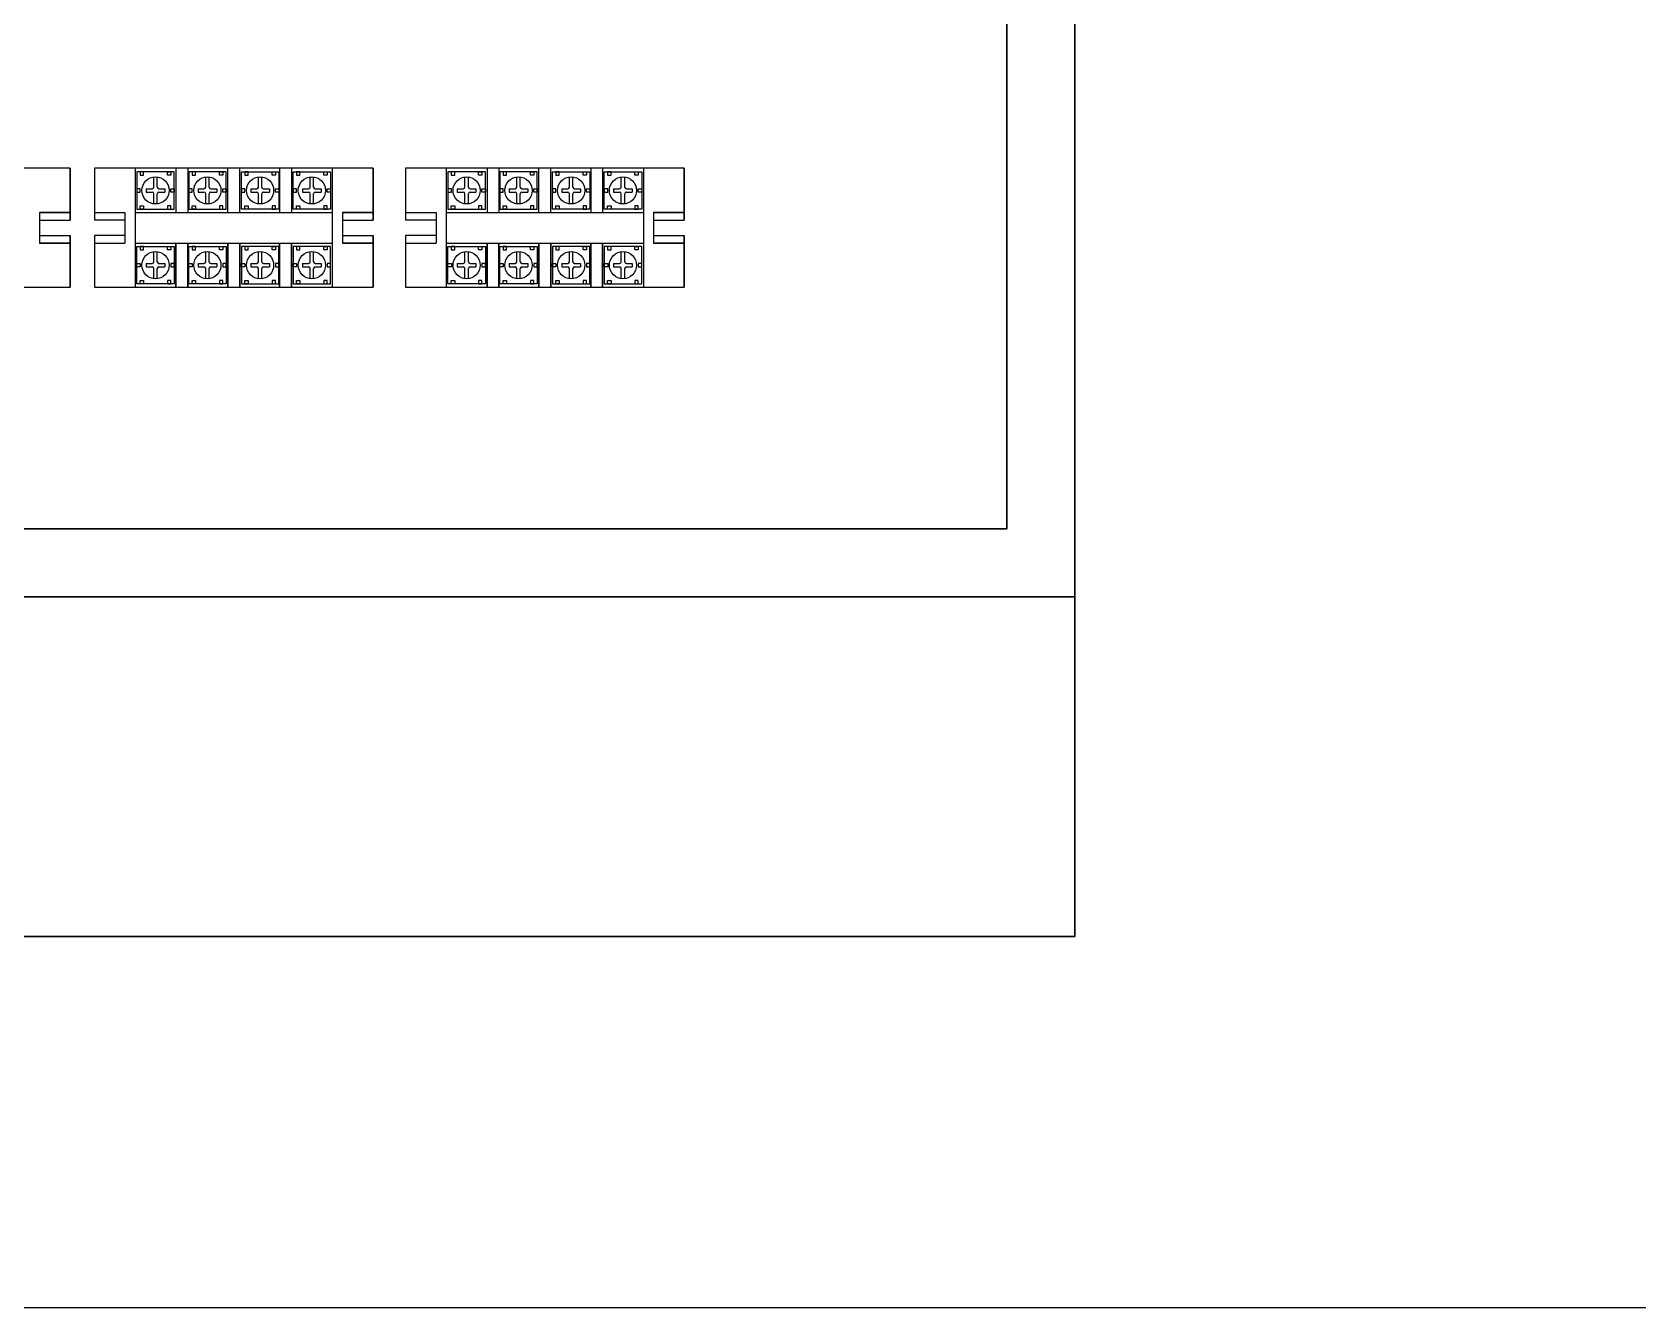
# Model space of a CAD drawing. Header units: inches. Extents: x 187 to 137830, y 99 to 66837.
# Drawn here: x 3773.3 to 4245.8, y 26614.6 to 26990 of the extents above; entities that cross this region are included whole.
import ezdxf

# ---------------------------------------------------------------- set-up
doc = ezdxf.new("R2010")
doc.units = ezdxf.units.IN
doc.header["$MEASUREMENT"] = 0
doc.layers.add('NETCHINH', color=7, linetype='Continuous', lineweight=30)
doc.layers.add('ONG', color=170, linetype='Continuous')

msp = doc.modelspace()

# ---------------------------------------------------------------- linework, layer by layer
at = {"ltscale": 0.5}
for p, q in [((3784.51, 26949.91), (3702.51, 26949.91)), ((3784.51, 26949.91), (3784.51, 26934.66)), ((3784.51, 26934.66), (3784.51, 26949.91)), ((3873.65, 26949.91), (3791.65, 26949.91)), ((3791.65, 26949.91), (3791.65, 26934.66)), ((3803.65, 26949.91), (3803.65, 26914.91)), ((3815.65, 26949.91), (3815.65, 26936.91)), ((3819.15, 26949.91), (3819.15, 26936.91)), ((3830.9, 26936.91), (3830.9, 26949.91)), ((3834.4, 26936.91), (3834.4, 26949.91)), ((3834.4, 26936.91), (3834.4, 26949.91)), ((3846.15, 26949.91), (3846.15, 26936.91)), ((3849.65, 26949.91), (3849.65, 26936.91)), ((3861.65, 26949.91), (3861.65, 26914.91)), ((3873.65, 26949.91), (3873.65, 26934.66)), ((3873.65, 26934.66), (3873.65, 26949.91)), ((3965.18, 26949.91), (3883.18, 26949.91)), ((3883.18, 26949.91), (3883.18, 26934.66)), ((3895.18, 26949.91), (3895.18, 26914.91)), ((3907.18, 26949.91), (3907.18, 26936.91)), ((3910.68, 26949.91), (3910.68, 26936.91)), ((3922.43, 26936.91), (3922.43, 26949.91)), ((3925.93, 26936.91), (3925.93, 26949.91)), ((3925.93, 26936.91), (3925.93, 26949.91)), ((3937.68, 26949.91), (3937.68, 26936.91)), ((3941.18, 26949.91), (3941.18, 26936.91)), ((3953.18, 26949.91), (3953.18, 26914.91)), ((3965.18, 26949.91), (3965.18, 26934.66)), ((3965.18, 26934.66), (3965.18, 26949.91)), ((3806.9, 26943.91), (3806.9, 26942.91)), ((3812.41, 26943.91), (3812.41, 26942.91)), ((3822.15, 26943.91), (3822.15, 26942.91)), ((3827.66, 26943.91), (3827.66, 26942.91)), ((3837.65, 26943.91), (3837.65, 26942.91)), ((3843.16, 26943.91), (3843.16, 26942.91)), ((3852.9, 26943.91), (3852.9, 26942.91)), ((3858.41, 26943.91), (3858.41, 26942.91)), ((3898.42, 26943.91), (3898.42, 26942.91)), ((3903.93, 26943.91), (3903.93, 26942.91)), ((3913.67, 26943.91), (3913.67, 26942.91)), ((3919.18, 26943.91), (3919.18, 26942.91)), ((3929.17, 26943.91), (3929.17, 26942.91)), ((3934.68, 26943.91), (3934.68, 26942.91)), ((3944.42, 26943.91), (3944.42, 26942.91)), ((3949.93, 26943.91), (3949.93, 26942.91)), ((3775.51, 26936.91), (3784.51, 26936.91)), ((3784.51, 26936.91), (3775.51, 26936.91)), ((3775.51, 26936.91), (3775.51, 26927.91)), ((3791.65, 26936.91), (3800.65, 26936.91)), ((3800.65, 26936.91), (3800.65, 26927.91)), ((3803.65, 26936.91), (3861.65, 26936.91)), ((3864.65, 26936.91), (3873.65, 26936.91)), ((3873.65, 26936.91), (3864.65, 26936.91)), ((3864.65, 26936.91), (3864.65, 26927.91)), ((3883.18, 26936.91), (3892.18, 26936.91)), ((3892.18, 26936.91), (3892.18, 26927.91)), ((3895.18, 26936.91), (3953.18, 26936.91)), ((3956.18, 26936.91), (3965.18, 26936.91)), ((3965.18, 26936.91), (3956.18, 26936.91)), ((3956.18, 26936.91), (3956.18, 26927.91)), ((3775.51, 26934.66), (3784.51, 26934.66)), ((3775.51, 26930.16), (3784.51, 26930.16)), ((3784.51, 26930.16), (3784.51, 26914.91)), ((3784.51, 26914.91), (3784.51, 26930.16)), ((3800.65, 26934.66), (3791.65, 26934.66)), ((3791.65, 26930.16), (3791.65, 26914.91)), ((3800.65, 26930.16), (3791.65, 26930.16)), ((3864.65, 26934.66), (3873.65, 26934.66)), ((3864.65, 26930.16), (3873.65, 26930.16)), ((3873.65, 26930.16), (3873.65, 26914.91)), ((3873.65, 26914.91), (3873.65, 26930.16)), ((3892.18, 26934.66), (3883.18, 26934.66)), ((3883.18, 26930.16), (3883.18, 26914.91)), ((3892.18, 26930.16), (3883.18, 26930.16)), ((3956.18, 26934.66), (3965.18, 26934.66)), ((3956.18, 26930.16), (3965.18, 26930.16)), ((3965.18, 26930.16), (3965.18, 26914.91)), ((3965.18, 26914.91), (3965.18, 26930.16)), ((3775.51, 26927.91), (3784.51, 26927.91)), ((3784.51, 26927.91), (3775.51, 26927.91)), ((3791.65, 26927.91), (3800.65, 26927.91)), ((3803.65, 26927.91), (3861.65, 26927.91)), ((3815.65, 26927.91), (3815.65, 26914.91)), ((3815.65, 26914.91), (3815.65, 26927.91)), ((3819.15, 26927.91), (3819.15, 26914.91)), ((3819.15, 26914.91), (3819.15, 26927.91)), ((3830.9, 26914.91), (3830.9, 26927.91)), ((3830.9, 26927.91), (3830.9, 26914.91)), ((3834.4, 26914.91), (3834.4, 26927.91)), ((3834.4, 26927.91), (3834.4, 26914.91)), ((3834.4, 26914.91), (3834.4, 26927.91)), ((3846.15, 26914.91), (3846.15, 26927.91)), ((3846.15, 26927.91), (3846.15, 26914.91)), ((3849.65, 26914.91), (3849.65, 26927.91)), ((3849.65, 26927.91), (3849.65, 26914.91)), ((3864.65, 26927.91), (3873.65, 26927.91)), ((3873.65, 26927.91), (3864.65, 26927.91)), ((3883.18, 26927.91), (3892.18, 26927.91)), ((3895.18, 26927.91), (3953.18, 26927.91)), ((3907.18, 26927.91), (3907.18, 26914.91)), ((3907.18, 26914.91), (3907.18, 26927.91)), ((3910.68, 26927.91), (3910.68, 26914.91)), ((3910.68, 26914.91), (3910.68, 26927.91)), ((3922.43, 26914.91), (3922.43, 26927.91)), ((3922.43, 26927.91), (3922.43, 26914.91)), ((3925.93, 26914.91), (3925.93, 26927.91)), ((3925.93, 26927.91), (3925.93, 26914.91)), ((3925.93, 26914.91), (3925.93, 26927.91)), ((3937.68, 26914.91), (3937.68, 26927.91)), ((3937.68, 26927.91), (3937.68, 26914.91)), ((3941.18, 26914.91), (3941.18, 26927.91)), ((3941.18, 26927.91), (3941.18, 26914.91)), ((3956.18, 26927.91), (3965.18, 26927.91)), ((3965.18, 26927.91), (3956.18, 26927.91)), ((3806.9, 26921.91), (3806.9, 26920.91)), ((3812.41, 26921.91), (3812.41, 26920.91)), ((3822.15, 26921.91), (3822.15, 26920.91)), ((3827.66, 26921.91), (3827.66, 26920.91)), ((3837.65, 26921.91), (3837.65, 26920.91)), ((3843.16, 26921.91), (3843.16, 26920.91)), ((3852.9, 26921.91), (3852.9, 26920.91)), ((3858.41, 26921.91), (3858.41, 26920.91)), ((3898.42, 26921.91), (3898.42, 26920.91)), ((3903.93, 26921.91), (3903.93, 26920.91)), ((3913.67, 26921.91), (3913.67, 26920.91)), ((3919.18, 26921.91), (3919.18, 26920.91)), ((3929.17, 26921.91), (3929.17, 26920.91)), ((3934.68, 26921.91), (3934.68, 26920.91)), ((3944.42, 26921.91), (3944.42, 26920.91)), ((3949.93, 26921.91), (3949.93, 26920.91)), ((3702.51, 26914.91), (3784.51, 26914.91)), ((3791.65, 26914.91), (3873.65, 26914.91)), ((3883.18, 26914.91), (3965.18, 26914.91))]:
    msp.add_line(p, q, dxfattribs=at)
for p, q in [((3809.15, 26944.41), (3809.15, 26947.41)), ((3810.15, 26944.41), (3810.15, 26947.41)), ((3824.4, 26944.41), (3824.4, 26947.41)), ((3825.4, 26944.41), (3825.4, 26947.41)), ((3839.9, 26944.41), (3839.9, 26947.41)), ((3840.9, 26944.41), (3840.9, 26947.41)), ((3855.15, 26944.41), (3855.15, 26947.41)), ((3856.15, 26944.41), (3856.15, 26947.41)), ((3900.68, 26944.41), (3900.68, 26947.41)), ((3901.68, 26944.41), (3901.68, 26947.41)), ((3915.93, 26944.41), (3915.93, 26947.41)), ((3916.93, 26944.41), (3916.93, 26947.41)), ((3931.43, 26944.41), (3931.43, 26947.41)), ((3932.43, 26944.41), (3932.43, 26947.41)), ((3946.68, 26944.41), (3946.68, 26947.41)), ((3947.68, 26944.41), (3947.68, 26947.41)), ((3806.9, 26943.91), (3808.65, 26943.91)), ((3806.9, 26942.91), (3808.65, 26942.91)), ((3809.15, 26939.41), (3809.15, 26942.41)), ((3810.15, 26939.44), (3810.15, 26942.41)), ((3810.65, 26943.91), (3812.41, 26943.91)), ((3810.65, 26942.91), (3812.41, 26942.91)), ((3822.15, 26943.91), (3823.9, 26943.91)), ((3822.15, 26942.91), (3823.9, 26942.91)), ((3824.4, 26939.41), (3824.4, 26942.41)), ((3825.4, 26939.44), (3825.4, 26942.41)), ((3825.9, 26943.91), (3827.66, 26943.91)), ((3825.9, 26942.91), (3827.66, 26942.91)), ((3837.65, 26943.91), (3839.4, 26943.91)), ((3837.65, 26942.91), (3839.4, 26942.91)), ((3839.9, 26939.41), (3839.9, 26942.41)), ((3840.9, 26939.44), (3840.9, 26942.41)), ((3841.4, 26943.91), (3843.16, 26943.91)), ((3841.4, 26942.91), (3843.16, 26942.91)), ((3852.9, 26943.91), (3854.65, 26943.91)), ((3852.9, 26942.91), (3854.65, 26942.91)), ((3855.15, 26939.41), (3855.15, 26942.41)), ((3856.15, 26939.44), (3856.15, 26942.41)), ((3856.65, 26943.91), (3858.41, 26943.91)), ((3856.65, 26942.91), (3858.41, 26942.91)), ((3898.42, 26943.91), (3900.18, 26943.91)), ((3898.42, 26942.91), (3900.18, 26942.91)), ((3900.68, 26939.41), (3900.68, 26942.41)), ((3901.68, 26939.44), (3901.68, 26942.41)), ((3902.18, 26943.91), (3903.93, 26943.91)), ((3902.18, 26942.91), (3903.93, 26942.91)), ((3913.67, 26943.91), (3915.43, 26943.91)), ((3913.67, 26942.91), (3915.43, 26942.91)), ((3915.93, 26939.41), (3915.93, 26942.41)), ((3916.93, 26939.44), (3916.93, 26942.41)), ((3917.43, 26943.91), (3919.18, 26943.91)), ((3917.43, 26942.91), (3919.18, 26942.91)), ((3929.17, 26943.91), (3930.93, 26943.91)), ((3929.17, 26942.91), (3930.93, 26942.91)), ((3931.43, 26939.41), (3931.43, 26942.41)), ((3932.43, 26939.44), (3932.43, 26942.41)), ((3932.93, 26943.91), (3934.68, 26943.91)), ((3932.93, 26942.91), (3934.68, 26942.91)), ((3944.42, 26943.91), (3946.18, 26943.91)), ((3944.42, 26942.91), (3946.18, 26942.91)), ((3946.68, 26939.41), (3946.68, 26942.41)), ((3947.68, 26939.44), (3947.68, 26942.41)), ((3948.18, 26943.91), (3949.93, 26943.91)), ((3948.18, 26942.91), (3949.93, 26942.91)), ((3806.9, 26921.91), (3808.65, 26921.91)), ((3806.9, 26920.91), (3808.65, 26920.91)), ((3809.15, 26922.41), (3809.15, 26925.41)), ((3810.15, 26922.41), (3810.15, 26925.41)), ((3810.65, 26921.91), (3812.41, 26921.91)), ((3810.65, 26920.91), (3812.41, 26920.91)), ((3822.15, 26921.91), (3823.9, 26921.91)), ((3822.15, 26920.91), (3823.9, 26920.91)), ((3824.4, 26922.41), (3824.4, 26925.38)), ((3825.4, 26922.41), (3825.4, 26925.38)), ((3825.9, 26921.91), (3827.66, 26921.91)), ((3825.9, 26920.91), (3827.66, 26920.91)), ((3837.65, 26921.91), (3839.4, 26921.91)), ((3837.65, 26920.91), (3839.4, 26920.91)), ((3839.9, 26922.41), (3839.9, 26925.41)), ((3840.9, 26922.41), (3840.9, 26925.41)), ((3841.4, 26921.91), (3843.16, 26921.91)), ((3841.4, 26920.91), (3843.16, 26920.91)), ((3852.9, 26921.91), (3854.65, 26921.91)), ((3852.9, 26920.91), (3854.65, 26920.91)), ((3855.15, 26922.41), (3855.15, 26925.41)), ((3856.15, 26922.41), (3856.15, 26925.41)), ((3856.65, 26921.91), (3858.41, 26921.91)), ((3856.65, 26920.91), (3858.41, 26920.91)), ((3898.42, 26921.91), (3900.18, 26921.91)), ((3898.42, 26920.91), (3900.18, 26920.91)), ((3900.68, 26922.41), (3900.68, 26925.41)), ((3901.68, 26922.41), (3901.68, 26925.41)), ((3902.18, 26921.91), (3903.93, 26921.91)), ((3902.18, 26920.91), (3903.93, 26920.91)), ((3913.67, 26921.91), (3915.43, 26921.91)), ((3913.67, 26920.91), (3915.43, 26920.91)), ((3915.93, 26922.41), (3915.93, 26925.38)), ((3916.93, 26922.41), (3916.93, 26925.38)), ((3917.43, 26921.91), (3919.18, 26921.91)), ((3917.43, 26920.91), (3919.18, 26920.91)), ((3929.17, 26921.91), (3930.93, 26921.91)), ((3929.17, 26920.91), (3930.93, 26920.91)), ((3931.43, 26922.41), (3931.43, 26925.41)), ((3932.43, 26922.41), (3932.43, 26925.41)), ((3932.93, 26921.91), (3934.68, 26921.91)), ((3932.93, 26920.91), (3934.68, 26920.91)), ((3944.42, 26921.91), (3946.18, 26921.91)), ((3944.42, 26920.91), (3946.18, 26920.91)), ((3946.68, 26922.41), (3946.68, 26925.41)), ((3947.68, 26922.41), (3947.68, 26925.41)), ((3948.18, 26921.91), (3949.93, 26921.91)), ((3948.18, 26920.91), (3949.93, 26920.91)), ((3809.15, 26917.41), (3809.15, 26920.41)), ((3810.15, 26917.44), (3810.15, 26920.41)), ((3824.4, 26917.41), (3824.4, 26920.41)), ((3825.4, 26917.44), (3825.4, 26920.41)), ((3839.9, 26917.41), (3839.9, 26920.41)), ((3840.9, 26917.44), (3840.9, 26920.41)), ((3855.15, 26917.41), (3855.15, 26920.41)), ((3856.15, 26917.44), (3856.15, 26920.41)), ((3900.68, 26917.41), (3900.68, 26920.41)), ((3901.68, 26917.44), (3901.68, 26920.41)), ((3915.93, 26917.41), (3915.93, 26920.41)), ((3916.93, 26917.44), (3916.93, 26920.41)), ((3931.43, 26917.41), (3931.43, 26920.41)), ((3932.43, 26917.44), (3932.43, 26920.41)), ((3946.68, 26917.41), (3946.68, 26920.41)), ((3947.68, 26917.44), (3947.68, 26920.41))]:
    msp.add_line(p, q)
for points in [[(3804.15, 26948.91), (3804.15, 26937.91), (3815.15, 26937.91), (3815.15, 26948.91)], [(3805.14, 26947.91), (3806.14, 26947.91), (3806.14, 26948.91), (3805.14, 26948.91)], [(3814.17, 26947.91), (3813.17, 26947.91), (3813.17, 26948.91), (3814.17, 26948.91)], [(3819.4, 26948.91), (3819.4, 26937.91), (3830.4, 26937.91), (3830.4, 26948.91)], [(3820.39, 26947.91), (3821.39, 26947.91), (3821.39, 26948.91), (3820.39, 26948.91)], [(3829.42, 26947.91), (3828.42, 26947.91), (3828.42, 26948.91), (3829.42, 26948.91)], [(3845.9, 26948.91), (3845.9, 26937.91), (3834.9, 26937.91), (3834.9, 26948.91)], [(3835.89, 26947.91), (3836.89, 26947.91), (3836.89, 26948.91), (3835.89, 26948.91)], [(3844.92, 26947.91), (3843.92, 26947.91), (3843.92, 26948.91), (3844.92, 26948.91)], [(3861.15, 26948.91), (3861.15, 26937.91), (3850.15, 26937.91), (3850.15, 26948.91)], [(3851.14, 26947.91), (3852.14, 26947.91), (3852.14, 26948.91), (3851.14, 26948.91)], [(3860.17, 26947.91), (3859.17, 26947.91), (3859.17, 26948.91), (3860.17, 26948.91)], [(3895.68, 26948.91), (3895.68, 26937.91), (3906.68, 26937.91), (3906.68, 26948.91)], [(3896.66, 26947.91), (3897.66, 26947.91), (3897.66, 26948.91), (3896.66, 26948.91)], [(3905.69, 26947.91), (3904.69, 26947.91), (3904.69, 26948.91), (3905.69, 26948.91)], [(3910.93, 26948.91), (3910.93, 26937.91), (3921.93, 26937.91), (3921.93, 26948.91)], [(3911.91, 26947.91), (3912.91, 26947.91), (3912.91, 26948.91), (3911.91, 26948.91)], [(3920.94, 26947.91), (3919.94, 26947.91), (3919.94, 26948.91), (3920.94, 26948.91)], [(3937.43, 26948.91), (3937.43, 26937.91), (3926.43, 26937.91), (3926.43, 26948.91)], [(3927.41, 26947.91), (3928.41, 26947.91), (3928.41, 26948.91), (3927.41, 26948.91)], [(3936.44, 26947.91), (3935.44, 26947.91), (3935.44, 26948.91), (3936.44, 26948.91)], [(3952.68, 26948.91), (3952.68, 26937.91), (3941.68, 26937.91), (3941.68, 26948.91)], [(3942.66, 26947.91), (3943.66, 26947.91), (3943.66, 26948.91), (3942.66, 26948.91)], [(3951.69, 26947.91), (3950.69, 26947.91), (3950.69, 26948.91), (3951.69, 26948.91)], [(3804.15, 26942.91), (3805.15, 26942.91), (3805.15, 26943.91), (3804.15, 26943.91)], [(3815.15, 26942.91), (3814.15, 26942.91), (3814.15, 26943.91), (3815.15, 26943.91)], [(3819.4, 26942.91), (3820.4, 26942.91), (3820.4, 26943.91), (3819.4, 26943.91)], [(3830.4, 26942.91), (3829.4, 26942.91), (3829.4, 26943.91), (3830.4, 26943.91)], [(3834.9, 26942.91), (3835.9, 26942.91), (3835.9, 26943.91), (3834.9, 26943.91)], [(3845.9, 26942.91), (3844.9, 26942.91), (3844.9, 26943.91), (3845.9, 26943.91)], [(3850.15, 26942.91), (3851.15, 26942.91), (3851.15, 26943.91), (3850.15, 26943.91)], [(3861.15, 26942.91), (3860.15, 26942.91), (3860.15, 26943.91), (3861.15, 26943.91)], [(3895.68, 26942.91), (3896.68, 26942.91), (3896.68, 26943.91), (3895.68, 26943.91)], [(3906.68, 26942.91), (3905.68, 26942.91), (3905.68, 26943.91), (3906.68, 26943.91)], [(3910.93, 26942.91), (3911.93, 26942.91), (3911.93, 26943.91), (3910.93, 26943.91)], [(3921.93, 26942.91), (3920.93, 26942.91), (3920.93, 26943.91), (3921.93, 26943.91)], [(3926.43, 26942.91), (3927.43, 26942.91), (3927.43, 26943.91), (3926.43, 26943.91)], [(3937.43, 26942.91), (3936.43, 26942.91), (3936.43, 26943.91), (3937.43, 26943.91)], [(3941.68, 26942.91), (3942.68, 26942.91), (3942.68, 26943.91), (3941.68, 26943.91)], [(3952.68, 26942.91), (3951.68, 26942.91), (3951.68, 26943.91), (3952.68, 26943.91)], [(3805.14, 26938.91), (3806.14, 26938.91), (3806.14, 26937.91), (3805.14, 26937.91)], [(3814.17, 26938.91), (3813.17, 26938.91), (3813.17, 26937.91), (3814.17, 26937.91)], [(3820.39, 26938.91), (3821.39, 26938.91), (3821.39, 26937.91), (3820.39, 26937.91)], [(3829.42, 26938.91), (3828.42, 26938.91), (3828.42, 26937.91), (3829.42, 26937.91)], [(3835.89, 26938.91), (3836.89, 26938.91), (3836.89, 26937.91), (3835.89, 26937.91)], [(3844.92, 26938.91), (3843.92, 26938.91), (3843.92, 26937.91), (3844.92, 26937.91)], [(3851.14, 26938.91), (3852.14, 26938.91), (3852.14, 26937.91), (3851.14, 26937.91)], [(3860.17, 26938.91), (3859.17, 26938.91), (3859.17, 26937.91), (3860.17, 26937.91)], [(3896.66, 26938.91), (3897.66, 26938.91), (3897.66, 26937.91), (3896.66, 26937.91)], [(3905.69, 26938.91), (3904.69, 26938.91), (3904.69, 26937.91), (3905.69, 26937.91)], [(3911.91, 26938.91), (3912.91, 26938.91), (3912.91, 26937.91), (3911.91, 26937.91)], [(3920.94, 26938.91), (3919.94, 26938.91), (3919.94, 26937.91), (3920.94, 26937.91)], [(3927.41, 26938.91), (3928.41, 26938.91), (3928.41, 26937.91), (3927.41, 26937.91)], [(3936.44, 26938.91), (3935.44, 26938.91), (3935.44, 26937.91), (3936.44, 26937.91)], [(3942.66, 26938.91), (3943.66, 26938.91), (3943.66, 26937.91), (3942.66, 26937.91)], [(3951.69, 26938.91), (3950.69, 26938.91), (3950.69, 26937.91), (3951.69, 26937.91)], [(3804.15, 26915.91), (3804.15, 26926.91), (3815.15, 26926.91), (3815.15, 26915.91)], [(3805.14, 26925.91), (3806.14, 26925.91), (3806.14, 26926.91), (3805.14, 26926.91)], [(3814.17, 26925.91), (3813.17, 26925.91), (3813.17, 26926.91), (3814.17, 26926.91)], [(3819.4, 26915.91), (3819.4, 26926.91), (3830.4, 26926.91), (3830.4, 26915.91)], [(3820.39, 26925.91), (3821.39, 26925.91), (3821.39, 26926.91), (3820.39, 26926.91)], [(3829.42, 26925.91), (3828.42, 26925.91), (3828.42, 26926.91), (3829.42, 26926.91)], [(3845.9, 26915.91), (3845.9, 26926.91), (3834.9, 26926.91), (3834.9, 26915.91)], [(3835.89, 26925.91), (3836.89, 26925.91), (3836.89, 26926.91), (3835.89, 26926.91)], [(3844.92, 26925.91), (3843.92, 26925.91), (3843.92, 26926.91), (3844.92, 26926.91)], [(3861.15, 26915.91), (3861.15, 26926.91), (3850.15, 26926.91), (3850.15, 26915.91)], [(3851.14, 26925.91), (3852.14, 26925.91), (3852.14, 26926.91), (3851.14, 26926.91)], [(3860.17, 26925.91), (3859.17, 26925.91), (3859.17, 26926.91), (3860.17, 26926.91)], [(3895.68, 26915.91), (3895.68, 26926.91), (3906.68, 26926.91), (3906.68, 26915.91)], [(3896.66, 26925.91), (3897.66, 26925.91), (3897.66, 26926.91), (3896.66, 26926.91)], [(3905.69, 26925.91), (3904.69, 26925.91), (3904.69, 26926.91), (3905.69, 26926.91)], [(3910.93, 26915.91), (3910.93, 26926.91), (3921.93, 26926.91), (3921.93, 26915.91)], [(3911.91, 26925.91), (3912.91, 26925.91), (3912.91, 26926.91), (3911.91, 26926.91)], [(3920.94, 26925.91), (3919.94, 26925.91), (3919.94, 26926.91), (3920.94, 26926.91)], [(3937.43, 26915.91), (3937.43, 26926.91), (3926.43, 26926.91), (3926.43, 26915.91)], [(3927.41, 26925.91), (3928.41, 26925.91), (3928.41, 26926.91), (3927.41, 26926.91)], [(3936.44, 26925.91), (3935.44, 26925.91), (3935.44, 26926.91), (3936.44, 26926.91)], [(3952.68, 26915.91), (3952.68, 26926.91), (3941.68, 26926.91), (3941.68, 26915.91)], [(3942.66, 26925.91), (3943.66, 26925.91), (3943.66, 26926.91), (3942.66, 26926.91)], [(3951.69, 26925.91), (3950.69, 26925.91), (3950.69, 26926.91), (3951.69, 26926.91)], [(3804.15, 26921.91), (3805.15, 26921.91), (3805.15, 26920.91), (3804.15, 26920.91)], [(3815.15, 26921.91), (3814.15, 26921.91), (3814.15, 26920.91), (3815.15, 26920.91)], [(3819.4, 26921.91), (3820.4, 26921.91), (3820.4, 26920.91), (3819.4, 26920.91)], [(3830.4, 26921.91), (3829.4, 26921.91), (3829.4, 26920.91), (3830.4, 26920.91)], [(3834.9, 26921.91), (3835.9, 26921.91), (3835.9, 26920.91), (3834.9, 26920.91)], [(3845.9, 26921.91), (3844.9, 26921.91), (3844.9, 26920.91), (3845.9, 26920.91)], [(3850.15, 26921.91), (3851.15, 26921.91), (3851.15, 26920.91), (3850.15, 26920.91)], [(3861.15, 26921.91), (3860.15, 26921.91), (3860.15, 26920.91), (3861.15, 26920.91)], [(3895.68, 26921.91), (3896.68, 26921.91), (3896.68, 26920.91), (3895.68, 26920.91)], [(3906.68, 26921.91), (3905.68, 26921.91), (3905.68, 26920.91), (3906.68, 26920.91)], [(3910.93, 26921.91), (3911.93, 26921.91), (3911.93, 26920.91), (3910.93, 26920.91)], [(3921.93, 26921.91), (3920.93, 26921.91), (3920.93, 26920.91), (3921.93, 26920.91)], [(3926.43, 26921.91), (3927.43, 26921.91), (3927.43, 26920.91), (3926.43, 26920.91)], [(3937.43, 26921.91), (3936.43, 26921.91), (3936.43, 26920.91), (3937.43, 26920.91)], [(3941.68, 26921.91), (3942.68, 26921.91), (3942.68, 26920.91), (3941.68, 26920.91)], [(3952.68, 26921.91), (3951.68, 26921.91), (3951.68, 26920.91), (3952.68, 26920.91)], [(3805.14, 26916.91), (3806.14, 26916.91), (3806.14, 26915.91), (3805.14, 26915.91)], [(3814.17, 26916.91), (3813.17, 26916.91), (3813.17, 26915.91), (3814.17, 26915.91)], [(3820.39, 26916.91), (3821.39, 26916.91), (3821.39, 26915.91), (3820.39, 26915.91)], [(3829.42, 26916.91), (3828.42, 26916.91), (3828.42, 26915.91), (3829.42, 26915.91)], [(3835.89, 26916.91), (3836.89, 26916.91), (3836.89, 26915.91), (3835.89, 26915.91)], [(3844.92, 26916.91), (3843.92, 26916.91), (3843.92, 26915.91), (3844.92, 26915.91)], [(3851.14, 26916.91), (3852.14, 26916.91), (3852.14, 26915.91), (3851.14, 26915.91)], [(3860.17, 26916.91), (3859.17, 26916.91), (3859.17, 26915.91), (3860.17, 26915.91)], [(3896.66, 26916.91), (3897.66, 26916.91), (3897.66, 26915.91), (3896.66, 26915.91)], [(3905.69, 26916.91), (3904.69, 26916.91), (3904.69, 26915.91), (3905.69, 26915.91)], [(3911.91, 26916.91), (3912.91, 26916.91), (3912.91, 26915.91), (3911.91, 26915.91)], [(3920.94, 26916.91), (3919.94, 26916.91), (3919.94, 26915.91), (3920.94, 26915.91)], [(3927.41, 26916.91), (3928.41, 26916.91), (3928.41, 26915.91), (3927.41, 26915.91)], [(3936.44, 26916.91), (3935.44, 26916.91), (3935.44, 26915.91), (3936.44, 26915.91)], [(3942.66, 26916.91), (3943.66, 26916.91), (3943.66, 26915.91), (3942.66, 26915.91)], [(3951.69, 26916.91), (3950.69, 26916.91), (3950.69, 26915.91), (3951.69, 26915.91)]]:
    msp.add_lwpolyline(points, close=True, dxfattribs=at)
for centre in [(3809.65, 26943.41), (3824.9, 26943.41), (3840.4, 26943.41), (3855.65, 26943.41), (3901.18, 26943.41), (3916.43, 26943.41), (3931.93, 26943.41), (3947.18, 26943.41), (3809.65, 26921.41), (3824.9, 26921.41), (3840.4, 26921.41), (3855.65, 26921.41), (3901.18, 26921.41), (3916.43, 26921.41), (3931.93, 26921.41), (3947.18, 26921.41)]:
    msp.add_circle(centre, 4, dxfattribs=at)
for centre, start, end in [((3808.65, 26944.41), 270, 0), ((3810.65, 26944.41), 180, 270), ((3823.9, 26944.41), 270, 0), ((3825.9, 26944.41), 180, 270), ((3839.4, 26944.41), 270, 0), ((3841.4, 26944.41), 180, 270), ((3854.65, 26944.41), 270, 0), ((3856.65, 26944.41), 180, 270), ((3900.18, 26944.41), 270, 0), ((3902.18, 26944.41), 180, 270), ((3915.43, 26944.41), 270, 0), ((3917.43, 26944.41), 180, 270), ((3930.93, 26944.41), 270, 0), ((3932.93, 26944.41), 180, 270), ((3946.18, 26944.41), 270, 0), ((3948.18, 26944.41), 180, 270), ((3808.65, 26942.41), 0, 90), ((3810.65, 26942.41), 90, 180), ((3823.9, 26942.41), 0, 90), ((3825.9, 26942.41), 90, 180), ((3839.4, 26942.41), 0, 90), ((3841.4, 26942.41), 90, 180), ((3854.65, 26942.41), 0, 90), ((3856.65, 26942.41), 90, 180), ((3900.18, 26942.41), 0, 90), ((3902.18, 26942.41), 90, 180), ((3915.43, 26942.41), 0, 90), ((3917.43, 26942.41), 90, 180), ((3930.93, 26942.41), 0, 90), ((3932.93, 26942.41), 90, 180), ((3946.18, 26942.41), 0, 90), ((3948.18, 26942.41), 90, 180), ((3808.65, 26922.41), 270, 0), ((3808.65, 26920.41), 0, 90), ((3810.65, 26922.41), 180, 270), ((3810.65, 26920.41), 90, 180), ((3823.9, 26922.41), 270, 0), ((3823.9, 26920.41), 0, 90), ((3825.9, 26922.41), 180, 270), ((3825.9, 26920.41), 90, 180), ((3839.4, 26922.41), 270, 0), ((3839.4, 26920.41), 0, 90), ((3841.4, 26922.41), 180, 270), ((3841.4, 26920.41), 90, 180), ((3854.65, 26922.41), 270, 0), ((3854.65, 26920.41), 0, 90), ((3856.65, 26922.41), 180, 270), ((3856.65, 26920.41), 90, 180), ((3900.18, 26922.41), 270, 0), ((3900.18, 26920.41), 0, 90), ((3902.18, 26922.41), 180, 270), ((3902.18, 26920.41), 90, 180), ((3915.43, 26922.41), 270, 0), ((3915.43, 26920.41), 0, 90), ((3917.43, 26922.41), 180, 270), ((3917.43, 26920.41), 90, 180), ((3930.93, 26922.41), 270, 0), ((3930.93, 26920.41), 0, 90), ((3932.93, 26922.41), 180, 270), ((3932.93, 26920.41), 90, 180), ((3946.18, 26922.41), 270, 0), ((3946.18, 26920.41), 0, 90), ((3948.18, 26922.41), 180, 270), ((3948.18, 26920.41), 90, 180)]:
    msp.add_arc(centre, 0.5, start, end)
at = {"layer": 'NETCHINH', "color": 8}
for points in [[(3399.77, 28149.7), (4080.09, 28149.7), (4080.09, 26823.86), (3399.77, 26823.86)], [(3421.77, 28130.27), (4060.09, 28130.27), (4060.09, 26843.86), (3421.77, 26843.86)], [(3398.67, 26823.86), (4080.09, 26823.86), (4080.09, 26723.86), (3398.67, 26723.86)]]:
    msp.add_lwpolyline(points, close=True, dxfattribs=at)
at = {"layer": 'ONG', "color": 1}
msp.add_lwpolyline([(2497.72, 28402.56), (5723.63, 28402.56), (5723.63, 26614.6), (2497.72, 26614.6)], close=True, dxfattribs=at)

doc.saveas('drawing.dxf')
